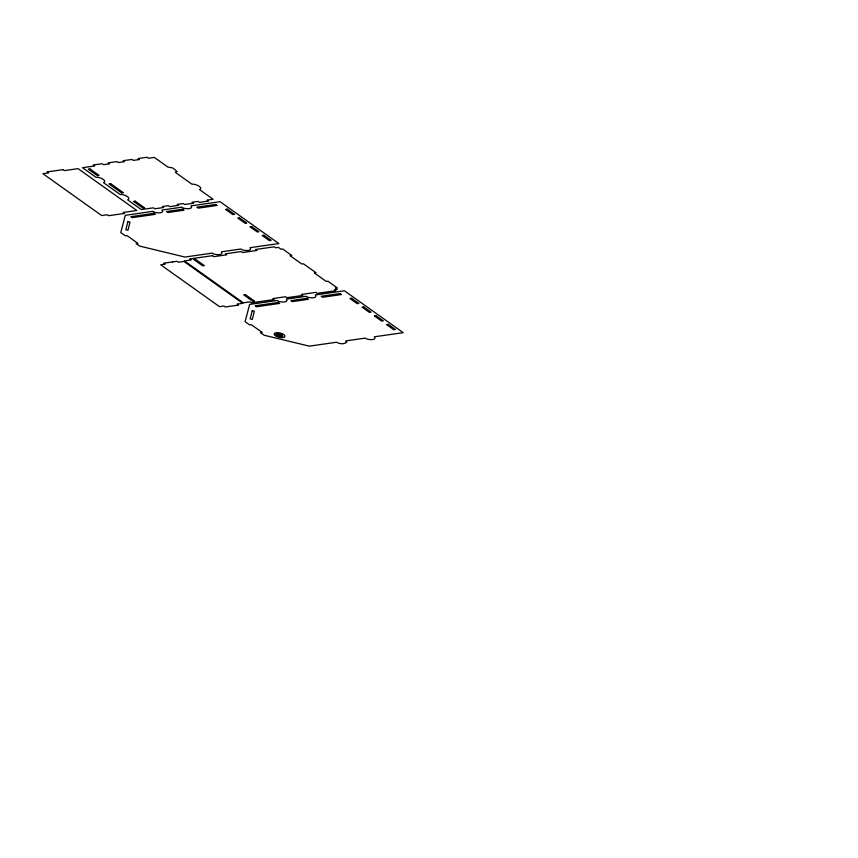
<?xml version="1.0" encoding="UTF-8"?>
<svg xmlns="http://www.w3.org/2000/svg" width="858" height="858" viewBox="0 0 858 858"><rect width="100%" height="100%" fill="white"/><g stroke="black" fill="none" stroke-linecap="round" stroke-linejoin="round"><path stroke-width="1.29" d="M281.327 336.39L280.255 336.55A2.896 1.158 13.5 0 1 276.523 335.692A2.896 1.158 13.5 0 1 276.308 334.084L277.692 333.816L281.724 336.486L282.808 336.336L281.735 334.019L278.046 333.859M152.756 211.368L125.289 215.315L120.753 232.582L125.311 235.821L126.973 235.585L137.816 243.307L136.165 243.543L139.779 246.128L184.974 257.046L212.173 253.131C214.125 255.062 224.464 255.705 221.343 251.823L240.862 249.013C242.814 250.944 253.153 251.576 250.032 247.694L278.85 243.554L220.077 201.694L190.98 205.866C194.08 209.77 183.709 209.127 181.724 207.196L162.012 210.038C165.165 213.974 154.483 213.256 152.821 211.358M278.421 334.341L277.509 334.534A1.684 0.676 13.5 0 0 277.542 335.457A1.684 0.676 13.5 0 0 279.708 335.982L280.587 335.853M346.6 342.17C344.466 344.616 339.242 343.929 336.518 342.245L309.32 346.149L264.125 335.231L260.5 332.657L262.162 332.411L251.319 324.689L249.657 324.925L245.098 321.686L249.635 304.418L277.091 300.472C279.043 302.381 289.457 303.056 286.358 299.142L306.07 296.3C308.043 298.23 318.425 298.874 315.326 294.97L344.423 290.798L403.196 332.657L374.367 336.797C377.499 340.68 367.16 340.047 365.208 338.116L345.677 340.926L346.6 342.17M127.885 221.589L125.847 229.762L127.971 230.276L130.008 222.104L127.885 221.589M252.22 310.693L250.182 318.865L252.316 319.38L254.354 311.207L252.22 310.693M176.877 171.471L175.375 172.394L192.01 184.245C194.627 183.408 204.118 187.591 199.517 189.586L213.084 199.249L207.014 200.118L208.365 201.083L199.528 202.359L198.177 201.394L192.095 202.263L193.458 203.228L184.62 204.504L183.269 203.539L177.188 204.408L178.55 205.373L169.712 206.649L168.35 205.673L162.28 206.553L163.631 207.518L154.805 208.784L153.443 207.818L141.291 209.567L127.649 199.85C132.261 197.855 122.758 193.672 120.141 194.509L103.518 182.657C108.119 180.663 98.616 176.48 96.01 177.316L82.518 167.707L94.67 165.959L93.308 164.993L102.145 163.728L103.507 164.693L109.577 163.814L108.215 162.848L117.053 161.583L118.415 162.548L124.485 161.679L123.134 160.714L131.96 159.438L133.322 160.403L139.393 159.534L138.041 158.569L147.04 157.271L148.402 158.237L154.301 157.389L167.868 167.053L172.705 167.932L176.877 171.471M63.042 169.637L47.126 171.922L48.477 172.898L42.9 173.691L101.673 215.551L107.261 214.747L108.601 215.701L124.507 213.417L123.166 212.462L136.84 210.5L78.067 168.64L64.393 170.603L63.042 169.637M89.993 168.972L88.342 169.208L97.383 175.643L99.035 175.407L89.993 168.972M110.725 183.73L109.073 183.977L121.686 192.953L123.348 192.718L110.725 183.73M135.221 201.18L133.569 201.416L142.9 208.065L144.562 207.829L135.221 201.18M153.936 213.363L130.899 216.677L132.261 217.642L155.287 214.328L153.936 213.363M182.647 209.234L166.645 211.54L167.996 212.505L183.998 210.199L182.647 209.234M215.723 204.483L196.868 207.186L198.219 208.162L217.074 205.448L215.723 204.483M227.263 209.17L225.6 209.406L232.84 214.564L234.491 214.318L227.263 209.17M239.468 217.868L237.816 218.104L245.045 223.252L246.707 223.016L239.468 217.868M251.673 226.555L250.021 226.802L257.25 231.95L258.912 231.714L251.673 226.555M263.889 235.253L262.226 235.489L269.466 240.648L271.117 240.401L263.889 235.253M212.591 255.673L189.768 258.955L191.13 259.931L184.373 260.896L243.297 302.82L250.01 301.855L251.373 302.82L274.206 299.539L272.844 298.573L285.564 296.739L286.926 297.705L302.81 295.42L301.448 294.455L315.851 292.385L317.213 293.35L335.853 290.669L334.502 289.704L337.291 289.307L335.564 288.074L337.205 287.838L327.917 281.22L326.276 281.456L314.393 272.994L316.034 272.758L303.442 263.792L301.801 264.028L290.09 255.684L291.731 255.448L282.668 249.002L281.027 249.238L278.421 247.383L275.622 247.78L274.27 246.814L255.598 249.496L256.96 250.461L242.599 252.52L241.248 251.555L225.332 253.85L226.694 254.815L213.953 256.649L212.591 255.673M172.597 261.915L163.781 263.192L165.133 264.157L160.714 264.79L219.487 306.649L223.906 306.016L225.268 306.982L238.513 305.083L237.162 304.107L242.739 303.314L183.966 261.454L178.389 262.258L177.038 261.293L172.597 261.915M195.249 259.148L193.597 259.384L202.627 265.819L204.279 265.583L195.249 259.148M245.431 294.659L243.779 294.895L252.82 301.34L254.472 301.094L245.431 294.659M278.282 302.466L255.244 305.78L256.596 306.746L279.633 303.432L278.282 302.466M306.992 298.337L290.991 300.643L292.342 301.608L308.344 299.303L306.992 298.337M340.058 293.586L321.214 296.3L322.565 297.265L341.42 294.551L340.058 293.586M351.608 298.273L349.946 298.52L357.185 303.668L358.837 303.432L351.608 298.273M363.813 306.971L362.151 307.207L369.39 312.355L371.042 312.119L363.813 306.971M376.019 315.669L374.367 315.905L381.596 321.053L383.258 320.817L376.019 315.669M281.381 334.641L280.427 334.781L281.617 335.628L281.381 334.641M388.224 324.356L386.572 324.592L393.811 329.751L395.463 329.504L388.224 324.356M276.415 336.368A5.534 2.209 13.5 0 0 284.931 336.443A5.534 2.209 13.5 0 0 277.316 332.636A5.534 2.209 13.5 0 0 276.415 336.368"/></g></svg>
